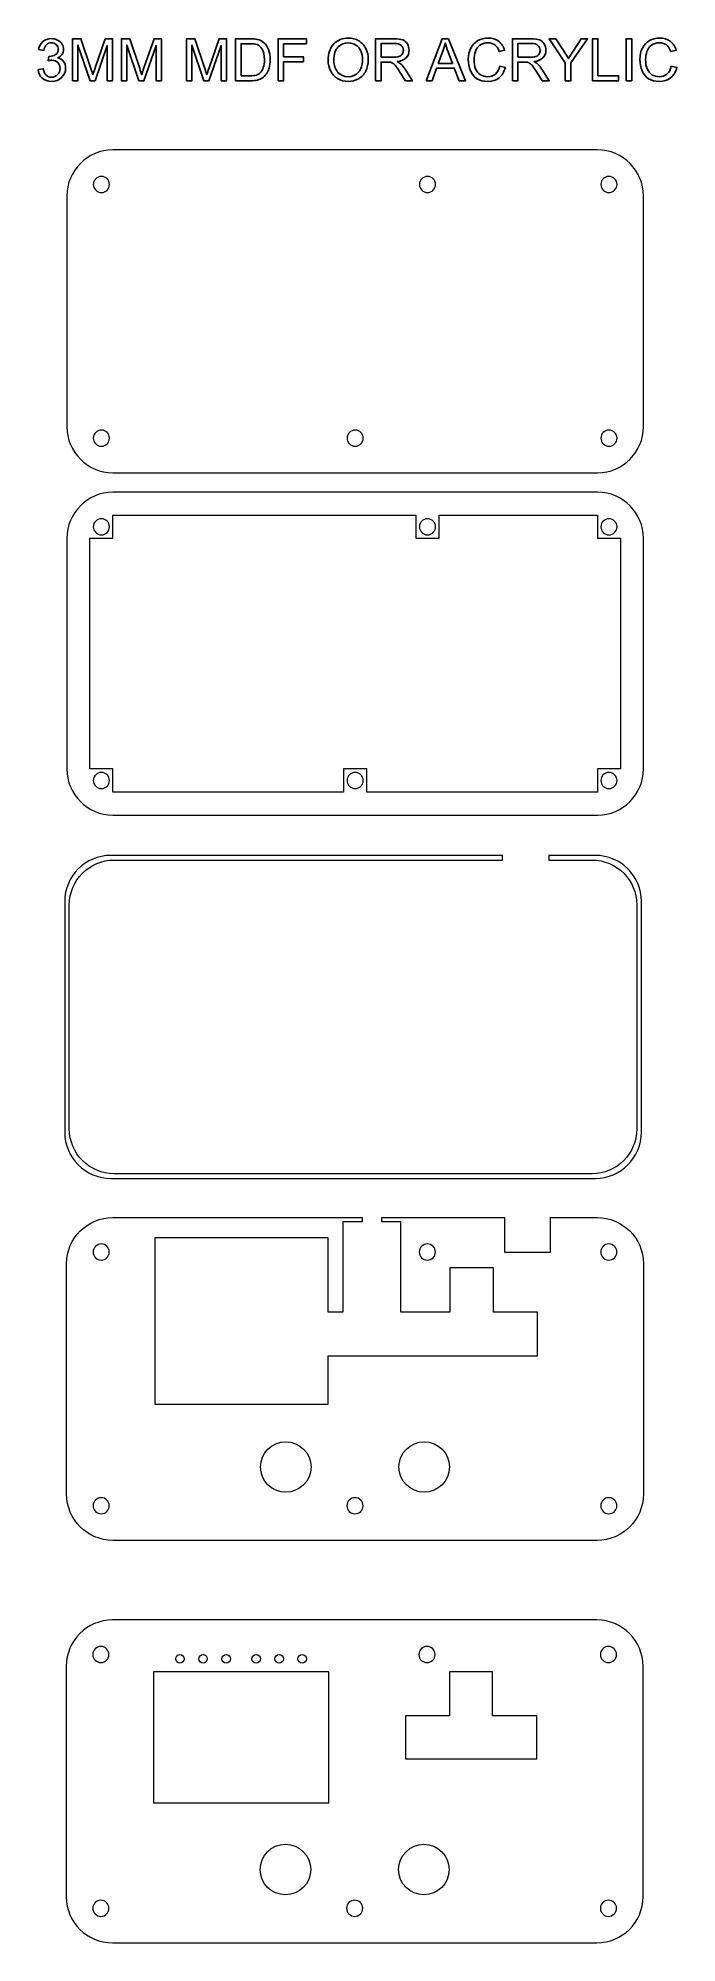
# Model space of a CAD drawing. Header units: millimetres. Extents: x 255 to 531, y -623 to 202.
import ezdxf

# ---------------------------------------------------------------- set-up
doc = ezdxf.new("R2010")
doc.units = ezdxf.units.MM
doc.header["$MEASUREMENT"] = 0
doc.layers.add('Layer 1', color=7, linetype='Continuous')

msp = doc.modelspace()

# ---------------------------------------------------------------- linework, layer by layer
at = {"layer": 'Layer 1', "color": 250, "lineweight": 9}
msp.add_lwpolyline([(304.5317, -562.7531), (380.5317, -562.7531), (380.5317, -505.8531), (304.5317, -505.8531), (304.5317, -562.7531)], close=True, dxfattribs=at)
at = {"layer": 'Layer 1', "color": 250}
for points, knots in [([(254.5215, 188.6838), (254.5215, 188.6838), (256.7567, 188.9886), (256.7567, 188.9886), (257.0149, 187.7186), (257.4467, 186.8042), (258.0606, 186.2454), (258.6744, 185.6866), (259.4279, 185.4072), (260.3212, 185.4072), (261.3795, 185.4072), (262.2727, 185.7713), (262.9924, 186.4994), (263.7121, 187.2275), (264.0719, 188.1292), (264.0719, 189.2045), (264.0719, 190.229), (263.7375, 191.0756), (263.0644, 191.7445), (262.3955, 192.4091), (261.5446, 192.7436), (260.5074, 192.7436), (260.0841, 192.7436), (259.5592, 192.6589), (258.9284, 192.4938), (258.9284, 192.4938), (259.1782, 194.4496), (259.1782, 194.4496), (259.3263, 194.4327), (259.4491, 194.4242), (259.538, 194.4242), (260.4947, 194.4242), (261.3499, 194.674), (262.1161, 195.1693), (262.8781, 195.6646), (263.2591, 196.4266), (263.2591, 197.4553), (263.2591, 198.2723), (262.9797, 198.9496), (262.4251, 199.4873), (261.8706, 200.0249), (261.1551, 200.2916), (260.2788, 200.2916), (259.4068, 200.2916), (258.6829, 200.0164), (258.1029, 199.4661), (257.5229, 198.9158), (257.1504, 198.0903), (256.9853, 196.9896), (256.9853, 196.9896), (254.7501, 197.396), (254.7501, 197.396), (255.0253, 198.8946), (255.6433, 200.0588), (256.6128, 200.8843), (257.578, 201.7098), (258.7845, 202.1204), (260.2238, 202.1204), (261.2144, 202.1204), (262.1288, 201.9087), (262.9628, 201.4812), (263.801, 201.0578), (264.4402, 200.4779), (264.8805, 199.7455), (265.325, 199.0089), (265.5451, 198.23), (265.5451, 197.4045), (265.5451, 196.6213), (265.3334, 195.9101), (264.9143, 195.2666), (264.491, 194.6232), (263.8645, 194.1109), (263.039, 193.7299), (264.1142, 193.4844), (264.9482, 192.9679), (265.5451, 192.1848), (266.1378, 191.4058), (266.4341, 190.4237), (266.4341, 189.2511), (266.4341, 187.6636), (265.8541, 186.3131), (264.6984, 185.2082), (263.5385, 184.1033), (262.0738, 183.553), (260.3042, 183.553), (258.7083, 183.553), (257.3832, 184.0314), (256.3291, 184.9839), (255.2708, 185.9364), (254.6697, 187.1683), (254.5215, 188.6838)], [0, 0, 0, 0, 0.03333333, 0.03333333, 0.03333333, 0.06666667, 0.06666667, 0.06666667, 0.1, 0.1, 0.1, 0.13333333, 0.13333333, 0.13333333, 0.16666667, 0.16666667, 0.16666667, 0.2, 0.2, 0.2, 0.23333333, 0.23333333, 0.23333333, 0.26666667, 0.26666667, 0.26666667, 0.3, 0.3, 0.3, 0.33333333, 0.33333333, 0.33333333, 0.36666667, 0.36666667, 0.36666667, 0.4, 0.4, 0.4, 0.43333333, 0.43333333, 0.43333333, 0.46666667, 0.46666667, 0.46666667, 0.5, 0.5, 0.5, 0.53333333, 0.53333333, 0.53333333, 0.56666667, 0.56666667, 0.56666667, 0.6, 0.6, 0.6, 0.63333333, 0.63333333, 0.63333333, 0.66666667, 0.66666667, 0.66666667, 0.7, 0.7, 0.7, 0.73333333, 0.73333333, 0.73333333, 0.76666667, 0.76666667, 0.76666667, 0.8, 0.8, 0.8, 0.83333333, 0.83333333, 0.83333333, 0.86666667, 0.86666667, 0.86666667, 0.9, 0.9, 0.9, 0.93333333, 0.93333333, 0.93333333, 0.96666667, 0.96666667, 0.96666667, 1, 1, 1, 1]), ([(269.4863, 183.8578), (269.4863, 183.8578), (269.4863, 202.0442), (269.4863, 202.0442), (269.4863, 202.0442), (273.0931, 202.0442), (273.0931, 202.0442), (273.0931, 202.0442), (277.3942, 189.1706), (277.3942, 189.1706), (277.7921, 187.9726), (278.08, 187.0751), (278.262, 186.4782), (278.4694, 187.1386), (278.7954, 188.1123), (279.2357, 189.395), (279.2357, 189.395), (283.6129, 202.0442), (283.6129, 202.0442), (283.6129, 202.0442), (286.8345, 202.0442), (286.8345, 202.0442), (286.8345, 202.0442), (286.8345, 183.8578), (286.8345, 183.8578), (286.8345, 183.8578), (284.5231, 183.8578), (284.5231, 183.8578), (284.5231, 183.8578), (284.5231, 199.0724), (284.5231, 199.0724), (284.5231, 199.0724), (279.2145, 183.8578), (279.2145, 183.8578), (279.2145, 183.8578), (277.047, 183.8578), (277.047, 183.8578), (277.047, 183.8578), (271.7977, 199.3518), (271.7977, 199.3518), (271.7977, 199.3518), (271.7977, 183.8578), (271.7977, 183.8578), (271.7977, 183.8578), (269.4863, 183.8578), (269.4863, 183.8578)], [0, 0, 0, 0, 0.06666667, 0.06666667, 0.06666667, 0.13333333, 0.13333333, 0.13333333, 0.2, 0.2, 0.2, 0.26666667, 0.26666667, 0.26666667, 0.33333333, 0.33333333, 0.33333333, 0.4, 0.4, 0.4, 0.46666667, 0.46666667, 0.46666667, 0.53333333, 0.53333333, 0.53333333, 0.6, 0.6, 0.6, 0.66666667, 0.66666667, 0.66666667, 0.73333333, 0.73333333, 0.73333333, 0.8, 0.8, 0.8, 0.86666667, 0.86666667, 0.86666667, 0.93333333, 0.93333333, 0.93333333, 1, 1, 1, 1]), ([(290.6445, 183.8578), (290.6445, 183.8578), (290.6445, 202.0442), (290.6445, 202.0442), (290.6445, 202.0442), (294.2513, 202.0442), (294.2513, 202.0442), (294.2513, 202.0442), (298.5524, 189.1706), (298.5524, 189.1706), (298.9503, 187.9726), (299.2382, 187.0751), (299.4202, 186.4782), (299.6276, 187.1386), (299.9536, 188.1123), (300.3939, 189.395), (300.3939, 189.395), (304.7711, 202.0442), (304.7711, 202.0442), (304.7711, 202.0442), (307.9927, 202.0442), (307.9927, 202.0442), (307.9927, 202.0442), (307.9927, 183.8578), (307.9927, 183.8578), (307.9927, 183.8578), (305.6813, 183.8578), (305.6813, 183.8578), (305.6813, 183.8578), (305.6813, 199.0724), (305.6813, 199.0724), (305.6813, 199.0724), (300.3727, 183.8578), (300.3727, 183.8578), (300.3727, 183.8578), (298.2052, 183.8578), (298.2052, 183.8578), (298.2052, 183.8578), (292.9559, 199.3518), (292.9559, 199.3518), (292.9559, 199.3518), (292.9559, 183.8578), (292.9559, 183.8578), (292.9559, 183.8578), (290.6445, 183.8578), (290.6445, 183.8578)], [0, 0, 0, 0, 0.06666667, 0.06666667, 0.06666667, 0.13333333, 0.13333333, 0.13333333, 0.2, 0.2, 0.2, 0.26666667, 0.26666667, 0.26666667, 0.33333333, 0.33333333, 0.33333333, 0.4, 0.4, 0.4, 0.46666667, 0.46666667, 0.46666667, 0.53333333, 0.53333333, 0.53333333, 0.6, 0.6, 0.6, 0.66666667, 0.66666667, 0.66666667, 0.73333333, 0.73333333, 0.73333333, 0.8, 0.8, 0.8, 0.86666667, 0.86666667, 0.86666667, 0.93333333, 0.93333333, 0.93333333, 1, 1, 1, 1]), ([(318.8597, 183.8578), (318.8597, 183.8578), (318.8597, 202.0442), (318.8597, 202.0442), (318.8597, 202.0442), (322.4665, 202.0442), (322.4665, 202.0442), (322.4665, 202.0442), (326.7676, 189.1706), (326.7676, 189.1706), (327.1655, 187.9726), (327.4534, 187.0751), (327.6354, 186.4782), (327.8428, 187.1386), (328.1688, 188.1123), (328.6091, 189.395), (328.6091, 189.395), (332.9863, 202.0442), (332.9863, 202.0442), (332.9863, 202.0442), (336.2079, 202.0442), (336.2079, 202.0442), (336.2079, 202.0442), (336.2079, 183.8578), (336.2079, 183.8578), (336.2079, 183.8578), (333.8965, 183.8578), (333.8965, 183.8578), (333.8965, 183.8578), (333.8965, 199.0724), (333.8965, 199.0724), (333.8965, 199.0724), (328.5879, 183.8578), (328.5879, 183.8578), (328.5879, 183.8578), (326.4204, 183.8578), (326.4204, 183.8578), (326.4204, 183.8578), (321.1711, 199.3518), (321.1711, 199.3518), (321.1711, 199.3518), (321.1711, 183.8578), (321.1711, 183.8578), (321.1711, 183.8578), (318.8597, 183.8578), (318.8597, 183.8578)], [0, 0, 0, 0, 0.06666667, 0.06666667, 0.06666667, 0.13333333, 0.13333333, 0.13333333, 0.2, 0.2, 0.2, 0.26666667, 0.26666667, 0.26666667, 0.33333333, 0.33333333, 0.33333333, 0.4, 0.4, 0.4, 0.46666667, 0.46666667, 0.46666667, 0.53333333, 0.53333333, 0.53333333, 0.6, 0.6, 0.6, 0.66666667, 0.66666667, 0.66666667, 0.73333333, 0.73333333, 0.73333333, 0.8, 0.8, 0.8, 0.86666667, 0.86666667, 0.86666667, 0.93333333, 0.93333333, 0.93333333, 1, 1, 1, 1]), ([(340.0687, 183.8578), (340.0687, 183.8578), (340.0687, 202.0442), (340.0687, 202.0442), (340.0687, 202.0442), (346.334, 202.0442), (346.334, 202.0442), (347.748, 202.0442), (348.8275, 201.9595), (349.5725, 201.786), (350.6139, 201.5447), (351.5029, 201.1086), (352.2395, 200.4821), (353.2005, 199.6693), (353.9159, 198.6364), (354.3901, 197.3748), (354.8684, 196.1133), (355.1055, 194.6697), (355.1055, 193.0484), (355.1055, 191.6683), (354.9446, 190.4449), (354.6229, 189.3781), (354.3012, 188.3113), (353.8863, 187.4265), (353.3825, 186.728), (352.8745, 186.0295), (352.3242, 185.4792), (351.7231, 185.0812), (351.1262, 184.6791), (350.4023, 184.3743), (349.5556, 184.1668), (348.7047, 183.9594), (347.731, 183.8578), (346.6304, 183.8578), (346.6304, 183.8578), (340.0687, 183.8578), (340.0687, 183.8578)], [0, 0, 0, 0, 0.08333333, 0.08333333, 0.08333333, 0.16666667, 0.16666667, 0.16666667, 0.25, 0.25, 0.25, 0.33333333, 0.33333333, 0.33333333, 0.41666667, 0.41666667, 0.41666667, 0.5, 0.5, 0.5, 0.58333333, 0.58333333, 0.58333333, 0.66666667, 0.66666667, 0.66666667, 0.75, 0.75, 0.75, 0.83333333, 0.83333333, 0.83333333, 0.91666667, 0.91666667, 0.91666667, 1, 1, 1, 1]), ([(342.4817, 185.9914), (342.4817, 185.9914), (346.3594, 185.9914), (346.3594, 185.9914), (347.5575, 185.9914), (348.4973, 186.1015), (349.1788, 186.3258), (349.8604, 186.5502), (350.4023, 186.8635), (350.8087, 187.2699), (351.3759, 187.8414), (351.8204, 188.6118), (352.1379, 189.577), (352.4554, 190.5422), (352.6163, 191.7106), (352.6163, 193.0865), (352.6163, 194.9915), (352.303, 196.4562), (351.6807, 197.4807), (351.0584, 198.5051), (350.3007, 199.1909), (349.4074, 199.5381), (348.764, 199.7878), (347.7268, 199.9106), (346.2959, 199.9106), (346.2959, 199.9106), (342.4817, 199.9106), (342.4817, 199.9106), (342.4817, 199.9106), (342.4817, 185.9914), (342.4817, 185.9914)], [0, 0, 0, 0, 0.1, 0.1, 0.1, 0.2, 0.2, 0.2, 0.3, 0.3, 0.3, 0.4, 0.4, 0.4, 0.5, 0.5, 0.5, 0.6, 0.6, 0.6, 0.7, 0.7, 0.7, 0.8, 0.8, 0.8, 0.9, 0.9, 0.9, 1, 1, 1, 1]), ([(358.5387, 183.8578), (358.5387, 183.8578), (358.5387, 202.0442), (358.5387, 202.0442), (358.5387, 202.0442), (370.8069, 202.0442), (370.8069, 202.0442), (370.8069, 202.0442), (370.8069, 199.9106), (370.8069, 199.9106), (370.8069, 199.9106), (360.9517, 199.9106), (360.9517, 199.9106), (360.9517, 199.9106), (360.9517, 194.2464), (360.9517, 194.2464), (360.9517, 194.2464), (369.4861, 194.2464), (369.4861, 194.2464), (369.4861, 194.2464), (369.4861, 192.1128), (369.4861, 192.1128), (369.4861, 192.1128), (360.9517, 192.1128), (360.9517, 192.1128), (360.9517, 192.1128), (360.9517, 183.8578), (360.9517, 183.8578), (360.9517, 183.8578), (358.5387, 183.8578), (358.5387, 183.8578)], [0, 0, 0, 0, 0.1, 0.1, 0.1, 0.2, 0.2, 0.2, 0.3, 0.3, 0.3, 0.4, 0.4, 0.4, 0.5, 0.5, 0.5, 0.6, 0.6, 0.6, 0.7, 0.7, 0.7, 0.8, 0.8, 0.8, 0.9, 0.9, 0.9, 1, 1, 1, 1]), ([(380.2473, 192.7097), (380.2473, 195.7238), (381.0601, 198.086), (382.6815, 199.7921), (384.3028, 201.4981), (386.3941, 202.349), (388.9595, 202.349), (390.6401, 202.349), (392.1514, 201.9468), (393.5019, 201.1467), (394.8481, 200.3466), (395.8768, 199.229), (396.5837, 197.7939), (397.2907, 196.3631), (397.6463, 194.7375), (397.6463, 192.9214), (397.6463, 191.0799), (397.2738, 189.4289), (396.5287, 187.9768), (395.7836, 186.5206), (394.7295, 185.4199), (393.3664, 184.6748), (391.999, 183.9255), (390.5258, 183.553), (388.9468, 183.553), (387.2323, 183.553), (385.7041, 183.9679), (384.3536, 184.7934), (383.0074, 185.6189), (381.983, 186.7449), (381.2887, 188.1758), (380.5944, 189.6024), (380.2473, 191.1137), (380.2473, 192.7097)], [0, 0, 0, 0, 0.09090909, 0.09090909, 0.09090909, 0.18181818, 0.18181818, 0.18181818, 0.27272727, 0.27272727, 0.27272727, 0.36363636, 0.36363636, 0.36363636, 0.45454545, 0.45454545, 0.45454545, 0.54545455, 0.54545455, 0.54545455, 0.63636364, 0.63636364, 0.63636364, 0.72727273, 0.72727273, 0.72727273, 0.81818182, 0.81818182, 0.81818182, 0.90909091, 0.90909091, 0.90909091, 1, 1, 1, 1]), ([(382.7365, 192.6674), (382.7365, 190.4787), (383.3249, 188.7558), (384.5018, 187.4985), (385.6787, 186.2412), (387.1561, 185.6104), (388.9341, 185.6104), (390.746, 185.6104), (392.2319, 186.2454), (393.4045, 187.5154), (394.5729, 188.7854), (395.1571, 190.5888), (395.1571, 192.9256), (395.1571, 194.403), (394.9073, 195.6942), (394.4078, 196.7949), (393.9083, 197.8955), (393.1759, 198.7507), (392.2149, 199.356), (391.2497, 199.9614), (390.1702, 200.2662), (388.9722, 200.2662), (387.2704, 200.2662), (385.8057, 199.682), (384.578, 198.5136), (383.3503, 197.3452), (382.7365, 195.3979), (382.7365, 192.6674)], [0, 0, 0, 0, 0.11111111, 0.11111111, 0.11111111, 0.22222222, 0.22222222, 0.22222222, 0.33333333, 0.33333333, 0.33333333, 0.44444444, 0.44444444, 0.44444444, 0.55555556, 0.55555556, 0.55555556, 0.66666667, 0.66666667, 0.66666667, 0.77777778, 0.77777778, 0.77777778, 0.88888889, 0.88888889, 0.88888889, 1, 1, 1, 1]), ([(400.7917, 183.8578), (400.7917, 183.8578), (400.7917, 202.0442), (400.7917, 202.0442), (400.7917, 202.0442), (408.852, 202.0442), (408.852, 202.0442), (410.4733, 202.0442), (411.7052, 201.8791), (412.5477, 201.5531), (413.3901, 201.2272), (414.0632, 200.6514), (414.567, 199.8259), (415.0707, 199.0004), (415.3205, 198.086), (415.3205, 197.087), (415.3205, 195.7958), (414.9014, 194.7078), (414.0674, 193.8231), (413.2335, 192.9383), (411.9465, 192.3795), (410.2024, 192.1382), (410.8416, 191.8334), (411.3242, 191.5286), (411.6544, 191.2323), (412.3572, 190.5888), (413.0218, 189.7802), (413.6441, 188.8108), (413.6441, 188.8108), (416.7895, 183.8578), (416.7895, 183.8578), (416.7895, 183.8578), (413.7838, 183.8578), (413.7838, 183.8578), (413.7838, 183.8578), (411.3793, 187.6424), (411.3793, 187.6424), (410.6808, 188.7388), (410.1008, 189.5728), (409.6478, 190.1528), (409.1906, 190.7327), (408.7842, 191.1349), (408.4244, 191.3677), (408.0688, 191.5963), (407.7005, 191.7572), (407.328, 191.8503), (407.057, 191.9054), (406.6125, 191.935), (405.9902, 191.935), (405.9902, 191.935), (403.2047, 191.935), (403.2047, 191.935), (403.2047, 191.935), (403.2047, 183.8578), (403.2047, 183.8578), (403.2047, 183.8578), (400.7917, 183.8578), (400.7917, 183.8578)], [0, 0, 0, 0, 0.05263158, 0.05263158, 0.05263158, 0.10526316, 0.10526316, 0.10526316, 0.15789474, 0.15789474, 0.15789474, 0.21052632, 0.21052632, 0.21052632, 0.26315789, 0.26315789, 0.26315789, 0.31578947, 0.31578947, 0.31578947, 0.36842105, 0.36842105, 0.36842105, 0.42105263, 0.42105263, 0.42105263, 0.47368421, 0.47368421, 0.47368421, 0.52631579, 0.52631579, 0.52631579, 0.57894737, 0.57894737, 0.57894737, 0.63157895, 0.63157895, 0.63157895, 0.68421053, 0.68421053, 0.68421053, 0.73684211, 0.73684211, 0.73684211, 0.78947368, 0.78947368, 0.78947368, 0.84210526, 0.84210526, 0.84210526, 0.89473684, 0.89473684, 0.89473684, 0.94736842, 0.94736842, 0.94736842, 1, 1, 1, 1]), ([(403.2047, 194.0178), (403.2047, 194.0178), (408.3694, 194.0178), (408.3694, 194.0178), (409.47, 194.0178), (410.3252, 194.1321), (410.9432, 194.3607), (411.5613, 194.5851), (412.0312, 194.9491), (412.3487, 195.4529), (412.6704, 195.9524), (412.8313, 196.4943), (412.8313, 197.0827), (412.8313, 197.9421), (412.5223, 198.6533), (411.9, 199.2079), (411.2777, 199.7624), (410.2955, 200.0376), (408.9536, 200.0376), (408.9536, 200.0376), (403.2047, 200.0376), (403.2047, 200.0376), (403.2047, 200.0376), (403.2047, 194.0178), (403.2047, 194.0178)], [0, 0, 0, 0, 0.125, 0.125, 0.125, 0.25, 0.25, 0.25, 0.375, 0.375, 0.375, 0.5, 0.5, 0.5, 0.625, 0.625, 0.625, 0.75, 0.75, 0.75, 0.875, 0.875, 0.875, 1, 1, 1, 1]), ([(422.7457, 183.8578), (422.7457, 183.8578), (429.7222, 202.0442), (429.7222, 202.0442), (429.7222, 202.0442), (432.3681, 202.0442), (432.3681, 202.0442), (432.3681, 202.0442), (439.7764, 183.8578), (439.7764, 183.8578), (439.7764, 183.8578), (437.0332, 183.8578), (437.0332, 183.8578), (437.0332, 183.8578), (434.9292, 189.3696), (434.9292, 189.3696), (434.9292, 189.3696), (427.2711, 189.3696), (427.2711, 189.3696), (427.2711, 189.3696), (425.2984, 183.8578), (425.2984, 183.8578), (425.2984, 183.8578), (422.7457, 183.8578), (422.7457, 183.8578)], [0, 0, 0, 0, 0.125, 0.125, 0.125, 0.25, 0.25, 0.25, 0.375, 0.375, 0.375, 0.5, 0.5, 0.5, 0.625, 0.625, 0.625, 0.75, 0.75, 0.75, 0.875, 0.875, 0.875, 1, 1, 1, 1]), ([(427.9781, 191.3254), (427.9781, 191.3254), (434.1757, 191.3254), (434.1757, 191.3254), (434.1757, 191.3254), (432.2792, 196.3673), (432.2792, 196.3673), (431.7077, 197.8998), (431.2759, 199.1655), (430.9753, 200.1646), (430.7255, 198.9793), (430.3911, 197.8151), (429.972, 196.6636), (429.972, 196.6636), (427.9781, 191.3254), (427.9781, 191.3254)], [0, 0, 0, 0, 0.2, 0.2, 0.2, 0.4, 0.4, 0.4, 0.6, 0.6, 0.6, 0.8, 0.8, 0.8, 1, 1, 1, 1]), ([(454.6354, 190.2374), (454.6354, 190.2374), (457.0484, 189.6278), (457.0484, 189.6278), (456.5446, 187.6509), (455.6387, 186.148), (454.3306, 185.1109), (453.0225, 184.0737), (451.4223, 183.553), (449.53, 183.553), (447.5742, 183.553), (445.9825, 183.9509), (444.7548, 184.751), (443.5271, 185.5469), (442.5958, 186.7026), (441.9566, 188.2139), (441.3173, 189.7294), (440.9956, 191.3508), (440.9956, 193.0865), (440.9956, 194.9788), (441.3554, 196.6298), (442.0793, 198.0395), (442.8032, 199.4492), (443.8319, 200.5202), (445.1654, 201.2526), (446.4989, 201.9849), (447.9679, 202.349), (449.5681, 202.349), (451.3884, 202.349), (452.9167, 201.8876), (454.1528, 200.9605), (455.3932, 200.0334), (456.2568, 198.7337), (456.7436, 197.0573), (456.7436, 197.0573), (454.3814, 196.4985), (454.3814, 196.4985), (453.9623, 197.8193), (453.3485, 198.7845), (452.5484, 199.3857), (451.7483, 199.991), (450.7407, 200.2916), (449.5258, 200.2916), (448.133, 200.2916), (446.9646, 199.9572), (446.029, 199.2883), (445.0935, 198.6194), (444.4331, 197.7177), (444.0563, 196.5917), (443.6753, 195.4614), (443.4848, 194.2972), (443.4848, 193.0992), (443.4848, 191.554), (443.7092, 190.2036), (444.1579, 189.0521), (444.6066, 187.8964), (445.3051, 187.037), (446.2534, 186.4655), (447.2017, 185.894), (448.2261, 185.6104), (449.331, 185.6104), (450.6772, 185.6104), (451.8118, 185.9999), (452.7431, 186.7746), (453.6744, 187.5535), (454.3052, 188.705), (454.6354, 190.2374)], [0, 0, 0, 0, 0.04545455, 0.04545455, 0.04545455, 0.09090909, 0.09090909, 0.09090909, 0.13636364, 0.13636364, 0.13636364, 0.18181818, 0.18181818, 0.18181818, 0.22727273, 0.22727273, 0.22727273, 0.27272727, 0.27272727, 0.27272727, 0.31818182, 0.31818182, 0.31818182, 0.36363636, 0.36363636, 0.36363636, 0.40909091, 0.40909091, 0.40909091, 0.45454545, 0.45454545, 0.45454545, 0.5, 0.5, 0.5, 0.54545455, 0.54545455, 0.54545455, 0.59090909, 0.59090909, 0.59090909, 0.63636364, 0.63636364, 0.63636364, 0.68181818, 0.68181818, 0.68181818, 0.72727273, 0.72727273, 0.72727273, 0.77272727, 0.77272727, 0.77272727, 0.81818182, 0.81818182, 0.81818182, 0.86363636, 0.86363636, 0.86363636, 0.90909091, 0.90909091, 0.90909091, 0.95454545, 0.95454545, 0.95454545, 1, 1, 1, 1]), ([(460.0752, 183.8578), (460.0752, 183.8578), (460.0752, 202.0442), (460.0752, 202.0442), (460.0752, 202.0442), (468.1355, 202.0442), (468.1355, 202.0442), (469.7568, 202.0442), (470.9887, 201.8791), (471.8312, 201.5531), (472.6736, 201.2272), (473.3467, 200.6514), (473.8505, 199.8259), (474.3542, 199.0004), (474.604, 198.086), (474.604, 197.087), (474.604, 195.7958), (474.1849, 194.7078), (473.3509, 193.8231), (472.517, 192.9383), (471.23, 192.3795), (469.4859, 192.1382), (470.1251, 191.8334), (470.6077, 191.5286), (470.9379, 191.2323), (471.6407, 190.5888), (472.3053, 189.7802), (472.9276, 188.8108), (472.9276, 188.8108), (476.073, 183.8578), (476.073, 183.8578), (476.073, 183.8578), (473.0673, 183.8578), (473.0673, 183.8578), (473.0673, 183.8578), (470.6628, 187.6424), (470.6628, 187.6424), (469.9643, 188.7388), (469.3843, 189.5728), (468.9313, 190.1528), (468.4741, 190.7327), (468.0677, 191.1349), (467.7079, 191.3677), (467.3523, 191.5963), (466.984, 191.7572), (466.6115, 191.8503), (466.3405, 191.9054), (465.896, 191.935), (465.2737, 191.935), (465.2737, 191.935), (462.4882, 191.935), (462.4882, 191.935), (462.4882, 191.935), (462.4882, 183.8578), (462.4882, 183.8578), (462.4882, 183.8578), (460.0752, 183.8578), (460.0752, 183.8578)], [0, 0, 0, 0, 0.05263158, 0.05263158, 0.05263158, 0.10526316, 0.10526316, 0.10526316, 0.15789474, 0.15789474, 0.15789474, 0.21052632, 0.21052632, 0.21052632, 0.26315789, 0.26315789, 0.26315789, 0.31578947, 0.31578947, 0.31578947, 0.36842105, 0.36842105, 0.36842105, 0.42105263, 0.42105263, 0.42105263, 0.47368421, 0.47368421, 0.47368421, 0.52631579, 0.52631579, 0.52631579, 0.57894737, 0.57894737, 0.57894737, 0.63157895, 0.63157895, 0.63157895, 0.68421053, 0.68421053, 0.68421053, 0.73684211, 0.73684211, 0.73684211, 0.78947368, 0.78947368, 0.78947368, 0.84210526, 0.84210526, 0.84210526, 0.89473684, 0.89473684, 0.89473684, 0.94736842, 0.94736842, 0.94736842, 1, 1, 1, 1]), ([(462.4882, 194.0178), (462.4882, 194.0178), (467.6529, 194.0178), (467.6529, 194.0178), (468.7535, 194.0178), (469.6087, 194.1321), (470.2267, 194.3607), (470.8448, 194.5851), (471.3147, 194.9491), (471.6322, 195.4529), (471.9539, 195.9524), (472.1148, 196.4943), (472.1148, 197.0827), (472.1148, 197.9421), (471.8058, 198.6533), (471.1835, 199.2079), (470.5612, 199.7624), (469.579, 200.0376), (468.2371, 200.0376), (468.2371, 200.0376), (462.4882, 200.0376), (462.4882, 200.0376), (462.4882, 200.0376), (462.4882, 194.0178), (462.4882, 194.0178)], [0, 0, 0, 0, 0.125, 0.125, 0.125, 0.25, 0.25, 0.25, 0.375, 0.375, 0.375, 0.5, 0.5, 0.5, 0.625, 0.625, 0.625, 0.75, 0.75, 0.75, 0.875, 0.875, 0.875, 1, 1, 1, 1]), ([(483.0368, 183.8578), (483.0368, 183.8578), (483.0368, 191.5625), (483.0368, 191.5625), (483.0368, 191.5625), (476.0264, 202.0442), (476.0264, 202.0442), (476.0264, 202.0442), (478.922, 202.0442), (478.922, 202.0442), (478.922, 202.0442), (482.5161, 196.5409), (482.5161, 196.5409), (483.1849, 195.5249), (483.8072, 194.5004), (484.3745, 193.4802), (484.9291, 194.4327), (485.6022, 195.4995), (486.3853, 196.6848), (486.3853, 196.6848), (489.9075, 202.0442), (489.9075, 202.0442), (489.9075, 202.0442), (492.7142, 202.0442), (492.7142, 202.0442), (492.7142, 202.0442), (485.4498, 191.5625), (485.4498, 191.5625), (485.4498, 191.5625), (485.4498, 183.8578), (485.4498, 183.8578), (485.4498, 183.8578), (483.0368, 183.8578), (483.0368, 183.8578)], [0, 0, 0, 0, 0.09090909, 0.09090909, 0.09090909, 0.18181818, 0.18181818, 0.18181818, 0.27272727, 0.27272727, 0.27272727, 0.36363636, 0.36363636, 0.36363636, 0.45454545, 0.45454545, 0.45454545, 0.54545455, 0.54545455, 0.54545455, 0.63636364, 0.63636364, 0.63636364, 0.72727273, 0.72727273, 0.72727273, 0.81818182, 0.81818182, 0.81818182, 0.90909091, 0.90909091, 0.90909091, 1, 1, 1, 1]), ([(494.7504, 183.8578), (494.7504, 183.8578), (494.7504, 202.0442), (494.7504, 202.0442), (494.7504, 202.0442), (497.1634, 202.0442), (497.1634, 202.0442), (497.1634, 202.0442), (497.1634, 185.9914), (497.1634, 185.9914), (497.1634, 185.9914), (506.1042, 185.9914), (506.1042, 185.9914), (506.1042, 185.9914), (506.1042, 183.8578), (506.1042, 183.8578), (506.1042, 183.8578), (494.7504, 183.8578), (494.7504, 183.8578)], [0, 0, 0, 0, 0.16666667, 0.16666667, 0.16666667, 0.33333333, 0.33333333, 0.33333333, 0.5, 0.5, 0.5, 0.66666667, 0.66666667, 0.66666667, 0.83333333, 0.83333333, 0.83333333, 1, 1, 1, 1]), ([(509.385, 183.8578), (509.385, 183.8578), (509.385, 202.0442), (509.385, 202.0442), (509.385, 202.0442), (511.798, 202.0442), (511.798, 202.0442), (511.798, 202.0442), (511.798, 183.8578), (511.798, 183.8578), (511.798, 183.8578), (509.385, 183.8578), (509.385, 183.8578)], [0, 0, 0, 0, 0.25, 0.25, 0.25, 0.5, 0.5, 0.5, 0.75, 0.75, 0.75, 1, 1, 1, 1]), ([(528.9896, 190.2374), (528.9896, 190.2374), (531.4026, 189.6278), (531.4026, 189.6278), (530.8988, 187.6509), (529.9929, 186.148), (528.6848, 185.1109), (527.3767, 184.0737), (525.7765, 183.553), (523.8842, 183.553), (521.9284, 183.553), (520.3367, 183.9509), (519.109, 184.751), (517.8813, 185.5469), (516.95, 186.7026), (516.3108, 188.2139), (515.6715, 189.7294), (515.3498, 191.3508), (515.3498, 193.0865), (515.3498, 194.9788), (515.7096, 196.6298), (516.4335, 198.0395), (517.1574, 199.4492), (518.1861, 200.5202), (519.5196, 201.2526), (520.8531, 201.9849), (522.3221, 202.349), (523.9223, 202.349), (525.7426, 202.349), (527.2709, 201.8876), (528.507, 200.9605), (529.7474, 200.0334), (530.611, 198.7337), (531.0978, 197.0573), (531.0978, 197.0573), (528.7356, 196.4985), (528.7356, 196.4985), (528.3165, 197.8193), (527.7027, 198.7845), (526.9026, 199.3857), (526.1025, 199.991), (525.0949, 200.2916), (523.88, 200.2916), (522.4872, 200.2916), (521.3188, 199.9572), (520.3832, 199.2883), (519.4477, 198.6194), (518.7873, 197.7177), (518.4105, 196.5917), (518.0295, 195.4614), (517.839, 194.2972), (517.839, 193.0992), (517.839, 191.554), (518.0634, 190.2036), (518.5121, 189.0521), (518.9608, 187.8964), (519.6593, 187.037), (520.6076, 186.4655), (521.5559, 185.894), (522.5803, 185.6104), (523.6852, 185.6104), (525.0314, 185.6104), (526.166, 185.9999), (527.0973, 186.7746), (528.0286, 187.5535), (528.6594, 188.705), (528.9896, 190.2374)], [0, 0, 0, 0, 0.04545455, 0.04545455, 0.04545455, 0.09090909, 0.09090909, 0.09090909, 0.13636364, 0.13636364, 0.13636364, 0.18181818, 0.18181818, 0.18181818, 0.22727273, 0.22727273, 0.22727273, 0.27272727, 0.27272727, 0.27272727, 0.31818182, 0.31818182, 0.31818182, 0.36363636, 0.36363636, 0.36363636, 0.40909091, 0.40909091, 0.40909091, 0.45454545, 0.45454545, 0.45454545, 0.5, 0.5, 0.5, 0.54545455, 0.54545455, 0.54545455, 0.59090909, 0.59090909, 0.59090909, 0.63636364, 0.63636364, 0.63636364, 0.68181818, 0.68181818, 0.68181818, 0.72727273, 0.72727273, 0.72727273, 0.77272727, 0.77272727, 0.77272727, 0.81818182, 0.81818182, 0.81818182, 0.86363636, 0.86363636, 0.86363636, 0.90909091, 0.90909091, 0.90909091, 0.95454545, 0.95454545, 0.95454545, 1, 1, 1, 1])]:
    msp.add_open_spline(points, degree=3, knots=knots, dxfattribs=at)
at = {"layer": 'Layer 1', "color": 250, "lineweight": 9}
for points, knots in [([(286.9551, 153.9047), (286.9551, 153.9047), (496.955, 153.9047), (496.955, 153.9047), (507.955, 153.9047), (516.9551, 144.9047), (516.9551, 133.9048), (516.9551, 133.9048), (516.9551, 33.9047), (516.9551, 33.9047), (516.9551, 22.9048), (507.955, 13.9047), (496.955, 13.9047), (496.955, 13.9047), (286.9551, 13.9047), (286.9551, 13.9047), (275.9551, 13.9047), (266.9551, 22.9048), (266.9551, 33.9047), (266.9551, 33.9047), (266.9551, 133.9048), (266.9551, 133.9048), (266.9551, 144.9047), (275.9551, 153.9047), (286.9551, 153.9047)], [0, 0, 0, 0, 0.125, 0.125, 0.125, 0.25, 0.25, 0.25, 0.375, 0.375, 0.375, 0.5, 0.5, 0.5, 0.625, 0.625, 0.625, 0.75, 0.75, 0.75, 0.875, 0.875, 0.875, 1, 1, 1, 1]), ([(278.4551, 138.9059), (278.4551, 140.8389), (280.0221, 142.4059), (281.9551, 142.4059), (283.8881, 142.4059), (285.4551, 140.8389), (285.4551, 138.9059), (285.4551, 136.9729), (283.8881, 135.4059), (281.9551, 135.4059), (280.0221, 135.4059), (278.4551, 136.9729), (278.4551, 138.9059)], [0, 0, 0, 0, 0.25, 0.25, 0.25, 0.5, 0.5, 0.5, 0.75, 0.75, 0.75, 1, 1, 1, 1]), ([(419.8051, 138.9059), (419.8051, 140.8389), (421.3721, 142.4059), (423.3051, 142.4059), (425.2381, 142.4059), (426.8051, 140.8389), (426.8051, 138.9059), (426.8051, 136.9729), (425.2381, 135.4059), (423.3051, 135.4059), (421.3721, 135.4059), (419.8051, 136.9729), (419.8051, 138.9059)], [0, 0, 0, 0, 0.25, 0.25, 0.25, 0.5, 0.5, 0.5, 0.75, 0.75, 0.75, 1, 1, 1, 1]), ([(498.4535, 138.9059), (498.4535, 140.8389), (500.0205, 142.4059), (501.9535, 142.4059), (503.8865, 142.4059), (505.4535, 140.8389), (505.4535, 138.9059), (505.4535, 136.9729), (503.8865, 135.4059), (501.9535, 135.4059), (500.0205, 135.4059), (498.4535, 136.9729), (498.4535, 138.9059)], [0, 0, 0, 0, 0.25, 0.25, 0.25, 0.5, 0.5, 0.5, 0.75, 0.75, 0.75, 1, 1, 1, 1]), ([(278.4551, 28.9179), (278.4551, 30.8509), (280.0221, 32.4179), (281.9551, 32.4179), (283.8881, 32.4179), (285.4551, 30.8509), (285.4551, 28.9179), (285.4551, 26.9849), (283.8881, 25.4179), (281.9551, 25.4179), (280.0221, 25.4179), (278.4551, 26.9849), (278.4551, 28.9179)], [0, 0, 0, 0, 0.25, 0.25, 0.25, 0.5, 0.5, 0.5, 0.75, 0.75, 0.75, 1, 1, 1, 1]), ([(388.455, 28.9179), (388.455, 30.8509), (390.022, 32.4179), (391.955, 32.4179), (393.888, 32.4179), (395.455, 30.8509), (395.455, 28.9179), (395.455, 26.9849), (393.888, 25.4179), (391.955, 25.4179), (390.022, 25.4179), (388.455, 26.9849), (388.455, 28.9179)], [0, 0, 0, 0, 0.25, 0.25, 0.25, 0.5, 0.5, 0.5, 0.75, 0.75, 0.75, 1, 1, 1, 1]), ([(498.4535, 28.9182), (498.4535, 30.8512), (500.0205, 32.4182), (501.9535, 32.4182), (503.8865, 32.4182), (505.4535, 30.8512), (505.4535, 28.9182), (505.4535, 26.9852), (503.8865, 25.4182), (501.9535, 25.4182), (500.0205, 25.4182), (498.4535, 26.9852), (498.4535, 28.9182)], [0, 0, 0, 0, 0.25, 0.25, 0.25, 0.5, 0.5, 0.5, 0.75, 0.75, 0.75, 1, 1, 1, 1]), ([(286.9551, 5.4958), (286.9551, 5.4958), (496.955, 5.4958), (496.955, 5.4958), (507.955, 5.4958), (516.9551, -3.5042), (516.9551, -14.5041), (516.9551, -14.5041), (516.9551, -114.5042), (516.9551, -114.5042), (516.9551, -125.5041), (507.955, -134.5042), (496.955, -134.5042), (496.955, -134.5042), (286.9551, -134.5042), (286.9551, -134.5042), (275.9551, -134.5042), (266.9551, -125.5041), (266.9551, -114.5042), (266.9551, -114.5042), (266.9551, -14.5041), (266.9551, -14.5041), (266.9551, -3.5042), (275.9551, 5.4958), (286.9551, 5.4958)], [0, 0, 0, 0, 0.125, 0.125, 0.125, 0.25, 0.25, 0.25, 0.375, 0.375, 0.375, 0.5, 0.5, 0.5, 0.625, 0.625, 0.625, 0.75, 0.75, 0.75, 0.875, 0.875, 0.875, 1, 1, 1, 1]), ([(276.9551, -14.5042), (276.9551, -14.5042), (276.9551, -114.5042), (276.9551, -114.5042), (276.9551, -114.5042), (286.9551, -114.5042), (286.9551, -114.5042), (286.9551, -114.5042), (286.9551, -124.5042), (286.9551, -124.5042), (286.9551, -124.5042), (386.955, -124.491), (386.955, -124.491), (386.955, -124.491), (386.955, -114.491), (386.955, -114.491), (386.955, -114.491), (396.955, -114.491), (396.955, -114.491), (396.955, -114.491), (396.955, -124.491), (396.955, -124.491), (396.955, -124.491), (496.9551, -124.5042), (496.9551, -124.5042), (496.9551, -124.5042), (496.9551, -114.5042), (496.9551, -114.5042), (496.9551, -114.5042), (506.9551, -114.5042), (506.9551, -114.5042), (506.9551, -114.5042), (506.955, -14.5042), (506.955, -14.5042), (506.955, -14.5042), (496.955, -14.5042), (496.955, -14.5042), (496.955, -14.5042), (496.955, -4.503), (496.955, -4.503), (496.955, -4.503), (428.3051, -4.503), (428.3051, -4.503), (428.3051, -4.503), (428.3051, -14.503), (428.3051, -14.503), (428.3051, -14.503), (418.3051, -14.503), (418.3051, -14.503), (418.3051, -14.503), (418.3051, -4.503), (418.3051, -4.503), (418.3051, -4.503), (286.9551, -4.5042), (286.9551, -4.5042), (286.9551, -4.5042), (286.9551, -14.5042), (286.9551, -14.5042), (286.9551, -14.5042), (276.9551, -14.5042), (276.9551, -14.5042)], [0, 0, 0, 0, 0.05, 0.05, 0.05, 0.1, 0.1, 0.1, 0.15, 0.15, 0.15, 0.2, 0.2, 0.2, 0.25, 0.25, 0.25, 0.3, 0.3, 0.3, 0.35, 0.35, 0.35, 0.4, 0.4, 0.4, 0.45, 0.45, 0.45, 0.5, 0.5, 0.5, 0.55, 0.55, 0.55, 0.6, 0.6, 0.6, 0.65, 0.65, 0.65, 0.7, 0.7, 0.7, 0.75, 0.75, 0.75, 0.8, 0.8, 0.8, 0.85, 0.85, 0.85, 0.9, 0.9, 0.9, 0.95, 0.95, 0.95, 1, 1, 1, 1]), ([(278.4551, -9.503), (278.4551, -7.57), (280.0221, -6.003), (281.9551, -6.003), (283.8881, -6.003), (285.4551, -7.57), (285.4551, -9.503), (285.4551, -11.436), (283.8881, -13.003), (281.9551, -13.003), (280.0221, -13.003), (278.4551, -11.436), (278.4551, -9.503)], [0, 0, 0, 0, 0.25, 0.25, 0.25, 0.5, 0.5, 0.5, 0.75, 0.75, 0.75, 1, 1, 1, 1]), ([(419.8051, -9.503), (419.8051, -7.57), (421.3721, -6.003), (423.3051, -6.003), (425.2381, -6.003), (426.8051, -7.57), (426.8051, -9.503), (426.8051, -11.436), (425.2381, -13.003), (423.3051, -13.003), (421.3721, -13.003), (419.8051, -11.436), (419.8051, -9.503)], [0, 0, 0, 0, 0.25, 0.25, 0.25, 0.5, 0.5, 0.5, 0.75, 0.75, 0.75, 1, 1, 1, 1]), ([(498.4535, -9.503), (498.4535, -7.57), (500.0205, -6.003), (501.9535, -6.003), (503.8865, -6.003), (505.4535, -7.57), (505.4535, -9.503), (505.4535, -11.436), (503.8865, -13.003), (501.9535, -13.003), (500.0205, -13.003), (498.4535, -11.436), (498.4535, -9.503)], [0, 0, 0, 0, 0.25, 0.25, 0.25, 0.5, 0.5, 0.5, 0.75, 0.75, 0.75, 1, 1, 1, 1]), ([(278.4551, -119.491), (278.4551, -117.558), (280.0221, -115.991), (281.9551, -115.991), (283.8881, -115.991), (285.4551, -117.558), (285.4551, -119.491), (285.4551, -121.424), (283.8881, -122.991), (281.9551, -122.991), (280.0221, -122.991), (278.4551, -121.424), (278.4551, -119.491)], [0, 0, 0, 0, 0.25, 0.25, 0.25, 0.5, 0.5, 0.5, 0.75, 0.75, 0.75, 1, 1, 1, 1]), ([(388.455, -119.491), (388.455, -117.558), (390.022, -115.991), (391.955, -115.991), (393.888, -115.991), (395.455, -117.558), (395.455, -119.491), (395.455, -121.424), (393.888, -122.991), (391.955, -122.991), (390.022, -122.991), (388.455, -121.424), (388.455, -119.491)], [0, 0, 0, 0, 0.25, 0.25, 0.25, 0.5, 0.5, 0.5, 0.75, 0.75, 0.75, 1, 1, 1, 1]), ([(498.4535, -119.4907), (498.4535, -117.5577), (500.0205, -115.9907), (501.9535, -115.9907), (503.8865, -115.9907), (505.4535, -117.5577), (505.4535, -119.4907), (505.4535, -121.4237), (503.8865, -122.9907), (501.9535, -122.9907), (500.0205, -122.9907), (498.4535, -121.4237), (498.4535, -119.4907)], [0, 0, 0, 0, 0.25, 0.25, 0.25, 0.5, 0.5, 0.5, 0.75, 0.75, 0.75, 1, 1, 1, 1]), ([(475.8372, -153.9581), (475.8372, -153.9581), (475.8372, -151.9581), (475.8372, -151.9581), (475.8372, -151.9581), (496.0504, -151.9581), (496.0504, -151.9581), (507.0504, -151.9581), (516.0505, -160.9583), (516.0505, -171.958), (516.0505, -171.958), (516.0505, -271.9581), (516.0505, -271.9581), (516.0505, -282.958), (507.0504, -291.9581), (496.0504, -291.9581), (496.0504, -291.9581), (286.0505, -291.9581), (286.0505, -291.9581), (275.0505, -291.9581), (266.0505, -282.958), (266.0505, -271.9581), (266.0505, -271.9581), (266.0505, -171.958), (266.0505, -171.958), (266.0505, -160.9581), (275.0505, -151.9581), (286.0505, -151.9581), (286.0505, -151.9581), (455.8372, -151.9581), (455.8372, -151.9581), (455.8372, -151.9581), (455.8372, -153.9581), (455.8372, -153.9581), (455.8372, -153.9581), (287.4789, -153.9581), (287.4789, -153.9581), (276.7933, -153.9581), (268.0505, -162.7008), (268.0505, -173.3866), (268.0505, -173.3866), (268.0505, -270.5295), (268.0505, -270.5295), (268.0505, -281.2153), (276.7933, -289.9581), (287.4789, -289.9581), (287.4789, -289.9581), (494.622, -289.9581), (494.622, -289.9581), (505.3077, -289.9581), (514.0505, -281.2153), (514.0505, -270.5295), (514.0505, -270.5295), (514.0505, -173.3866), (514.0505, -173.3866), (514.0505, -162.7011), (505.3077, -153.9581), (494.622, -153.9581), (494.622, -153.9581), (475.8372, -153.9581), (475.8372, -153.9581)], [0, 0, 0, 0, 0.05, 0.05, 0.05, 0.1, 0.1, 0.1, 0.15, 0.15, 0.15, 0.2, 0.2, 0.2, 0.25, 0.25, 0.25, 0.3, 0.3, 0.3, 0.35, 0.35, 0.35, 0.4, 0.4, 0.4, 0.45, 0.45, 0.45, 0.5, 0.5, 0.5, 0.55, 0.55, 0.55, 0.6, 0.6, 0.6, 0.65, 0.65, 0.65, 0.7, 0.7, 0.7, 0.75, 0.75, 0.75, 0.8, 0.8, 0.8, 0.85, 0.85, 0.85, 0.9, 0.9, 0.9, 0.95, 0.95, 0.95, 1, 1, 1, 1]), ([(456.6652, -308.906), (456.6652, -308.906), (403.4434, -308.906), (403.4434, -308.906), (403.4434, -308.906), (403.4434, -310.777), (403.4434, -310.777), (403.4434, -310.777), (411.8064, -310.777), (411.8064, -310.777), (411.8064, -310.777), (411.8064, -349.9039), (411.8064, -349.9039), (411.8064, -349.9039), (432.9176, -349.9039), (432.9176, -349.9039), (432.9176, -349.9039), (432.9176, -330.8036), (432.9176, -330.8036), (432.9176, -330.8036), (451.9176, -330.8036), (451.9176, -330.8036), (451.9176, -330.8036), (451.9176, -349.9039), (451.9176, -349.9039), (451.9176, -349.9039), (471.0179, -349.9039), (471.0179, -349.9039), (471.0179, -349.9039), (471.0179, -368.9039), (471.0179, -368.9039), (471.0179, -368.9039), (380.1784, -368.9039), (380.1784, -368.9039), (380.1784, -368.9039), (380.1784, -389.8057), (380.1784, -389.8057), (380.1784, -389.8057), (305.1784, -389.8057), (305.1784, -389.8057), (305.1784, -389.8057), (305.1784, -317.8057), (305.1784, -317.8057), (305.1784, -317.8057), (380.1784, -317.8057), (380.1784, -317.8057), (380.1784, -317.8057), (380.1784, -349.9039), (380.1784, -349.9039), (380.1784, -349.9039), (386.6745, -349.9039), (386.6745, -349.9039), (386.6745, -349.9039), (386.6745, -310.7769), (386.6745, -310.7769), (386.6745, -310.7769), (395.037, -310.7769), (395.037, -310.7769), (395.037, -310.7769), (395.037, -308.906), (395.037, -308.906), (395.037, -308.906), (286.8785, -308.906), (286.8785, -308.906), (275.8785, -308.906), (266.8785, -317.906), (266.8785, -328.9059), (266.8785, -328.9059), (266.8785, -428.906), (266.8785, -428.906), (266.8785, -439.9059), (275.8785, -448.906), (286.8785, -448.906), (286.8785, -448.906), (496.8784, -448.906), (496.8784, -448.906), (507.8784, -448.906), (516.8785, -439.9059), (516.8785, -428.906), (516.8785, -428.906), (516.8785, -328.9059), (516.8785, -328.9059), (516.8785, -317.9063), (507.8784, -308.906), (496.8784, -308.906), (496.8784, -308.906), (476.6652, -308.906), (476.6652, -308.906), (476.6652, -308.906), (476.6652, -323.906), (476.6652, -323.906), (476.6652, -323.906), (456.6652, -323.906), (456.6652, -323.906), (456.6652, -323.906), (456.6652, -308.906), (456.6652, -308.906)], [0, 0, 0, 0, 0.03125, 0.03125, 0.03125, 0.0625, 0.0625, 0.0625, 0.09375, 0.09375, 0.09375, 0.125, 0.125, 0.125, 0.15625, 0.15625, 0.15625, 0.1875, 0.1875, 0.1875, 0.21875, 0.21875, 0.21875, 0.25, 0.25, 0.25, 0.28125, 0.28125, 0.28125, 0.3125, 0.3125, 0.3125, 0.34375, 0.34375, 0.34375, 0.375, 0.375, 0.375, 0.40625, 0.40625, 0.40625, 0.4375, 0.4375, 0.4375, 0.46875, 0.46875, 0.46875, 0.5, 0.5, 0.5, 0.53125, 0.53125, 0.53125, 0.5625, 0.5625, 0.5625, 0.59375, 0.59375, 0.59375, 0.625, 0.625, 0.625, 0.65625, 0.65625, 0.65625, 0.6875, 0.6875, 0.6875, 0.71875, 0.71875, 0.71875, 0.75, 0.75, 0.75, 0.78125, 0.78125, 0.78125, 0.8125, 0.8125, 0.8125, 0.84375, 0.84375, 0.84375, 0.875, 0.875, 0.875, 0.90625, 0.90625, 0.90625, 0.9375, 0.9375, 0.9375, 0.96875, 0.96875, 0.96875, 1, 1, 1, 1]), ([(278.3785, -323.9048), (278.3785, -321.9718), (279.9455, -320.4048), (281.8785, -320.4048), (283.8115, -320.4048), (285.3785, -321.9718), (285.3785, -323.9048), (285.3785, -325.8378), (283.8115, -327.4048), (281.8785, -327.4048), (279.9455, -327.4048), (278.3785, -325.8378), (278.3785, -323.9048)], [0, 0, 0, 0, 0.25, 0.25, 0.25, 0.5, 0.5, 0.5, 0.75, 0.75, 0.75, 1, 1, 1, 1]), ([(419.7285, -323.9048), (419.7285, -321.9718), (421.2955, -320.4048), (423.2285, -320.4048), (425.1615, -320.4048), (426.7285, -321.9718), (426.7285, -323.9048), (426.7285, -325.8378), (425.1615, -327.4048), (423.2285, -327.4048), (421.2955, -327.4048), (419.7285, -325.8378), (419.7285, -323.9048)], [0, 0, 0, 0, 0.25, 0.25, 0.25, 0.5, 0.5, 0.5, 0.75, 0.75, 0.75, 1, 1, 1, 1]), ([(498.3769, -323.9048), (498.3769, -321.9718), (499.9439, -320.4048), (501.8769, -320.4048), (503.8099, -320.4048), (505.3769, -321.9718), (505.3769, -323.9048), (505.3769, -325.8378), (503.8099, -327.4048), (501.8769, -327.4048), (499.9439, -327.4048), (498.3769, -325.8378), (498.3769, -323.9048)], [0, 0, 0, 0, 0.25, 0.25, 0.25, 0.5, 0.5, 0.5, 0.75, 0.75, 0.75, 1, 1, 1, 1]), ([(372.8285, -417.1066), (372.8285, -411.0591), (367.926, -406.1566), (361.8785, -406.1566), (355.831, -406.1566), (350.9285, -411.0591), (350.9285, -417.1066), (350.9285, -423.1541), (355.831, -428.0566), (361.8784, -428.0566), (367.926, -428.0566), (372.8285, -423.1541), (372.8285, -417.1066)], [0, 0, 0, 0, 0.25, 0.25, 0.25, 0.5, 0.5, 0.5, 0.75, 0.75, 0.75, 1, 1, 1, 1]), ([(432.8243, -417.1066), (432.8243, -411.0591), (427.9218, -406.1566), (421.8743, -406.1566), (415.8268, -406.1566), (410.9243, -411.0591), (410.9243, -417.1066), (410.9243, -423.1541), (415.8268, -428.0566), (421.8742, -428.0566), (427.9218, -428.0566), (432.8243, -423.1541), (432.8243, -417.1066)], [0, 0, 0, 0, 0.25, 0.25, 0.25, 0.5, 0.5, 0.5, 0.75, 0.75, 0.75, 1, 1, 1, 1]), ([(278.3785, -433.8928), (278.3785, -431.9598), (279.9455, -430.3928), (281.8785, -430.3928), (283.8115, -430.3928), (285.3785, -431.9598), (285.3785, -433.8928), (285.3785, -435.8258), (283.8115, -437.3928), (281.8785, -437.3928), (279.9455, -437.3928), (278.3785, -435.8258), (278.3785, -433.8928)], [0, 0, 0, 0, 0.25, 0.25, 0.25, 0.5, 0.5, 0.5, 0.75, 0.75, 0.75, 1, 1, 1, 1]), ([(388.3784, -433.8928), (388.3784, -431.9598), (389.9454, -430.3928), (391.8784, -430.3928), (393.8114, -430.3928), (395.3784, -431.9598), (395.3784, -433.8928), (395.3784, -435.8258), (393.8114, -437.3928), (391.8784, -437.3928), (389.9454, -437.3928), (388.3784, -435.8258), (388.3784, -433.8928)], [0, 0, 0, 0, 0.25, 0.25, 0.25, 0.5, 0.5, 0.5, 0.75, 0.75, 0.75, 1, 1, 1, 1]), ([(498.3769, -433.8925), (498.3769, -431.9595), (499.9439, -430.3925), (501.8769, -430.3925), (503.8099, -430.3925), (505.3769, -431.9595), (505.3769, -433.8925), (505.3769, -435.8255), (503.8099, -437.3925), (501.8769, -437.3925), (499.9439, -437.3925), (498.3769, -435.8255), (498.3769, -433.8925)], [0, 0, 0, 0, 0.25, 0.25, 0.25, 0.5, 0.5, 0.5, 0.75, 0.75, 0.75, 1, 1, 1, 1]), ([(286.7317, -483.4034), (286.7317, -483.4034), (496.7316, -483.4034), (496.7316, -483.4034), (507.7316, -483.4034), (516.7317, -492.4034), (516.7317, -503.4033), (516.7317, -503.4033), (516.7317, -603.4034), (516.7317, -603.4034), (516.7317, -614.4033), (507.7316, -623.4034), (496.7316, -623.4034), (496.7316, -623.4034), (286.7317, -623.4034), (286.7317, -623.4034), (275.7317, -623.4034), (266.7317, -614.4033), (266.7317, -603.4034), (266.7317, -603.4034), (266.7317, -503.4033), (266.7317, -503.4033), (266.7317, -492.4034), (275.7317, -483.4034), (286.7317, -483.4034)], [0, 0, 0, 0, 0.125, 0.125, 0.125, 0.25, 0.25, 0.25, 0.375, 0.375, 0.375, 0.5, 0.5, 0.5, 0.625, 0.625, 0.625, 0.75, 0.75, 0.75, 0.875, 0.875, 0.875, 1, 1, 1, 1]), ([(278.2317, -498.4022), (278.2317, -496.4692), (279.7987, -494.9022), (281.7317, -494.9022), (283.6647, -494.9022), (285.2317, -496.4692), (285.2317, -498.4022), (285.2317, -500.3352), (283.6647, -501.9022), (281.7317, -501.9022), (279.7987, -501.9022), (278.2317, -500.3352), (278.2317, -498.4022)], [0, 0, 0, 0, 0.25, 0.25, 0.25, 0.5, 0.5, 0.5, 0.75, 0.75, 0.75, 1, 1, 1, 1]), ([(419.5817, -498.4022), (419.5817, -496.4692), (421.1487, -494.9022), (423.0817, -494.9022), (425.0147, -494.9022), (426.5817, -496.4692), (426.5817, -498.4022), (426.5817, -500.3352), (425.0147, -501.9022), (423.0817, -501.9022), (421.1487, -501.9022), (419.5817, -500.3352), (419.5817, -498.4022)], [0, 0, 0, 0, 0.25, 0.25, 0.25, 0.5, 0.5, 0.5, 0.75, 0.75, 0.75, 1, 1, 1, 1]), ([(498.2301, -498.4022), (498.2301, -496.4692), (499.7971, -494.9022), (501.7301, -494.9022), (503.6631, -494.9022), (505.2301, -496.4692), (505.2301, -498.4022), (505.2301, -500.3352), (503.6631, -501.9022), (501.7301, -501.9022), (499.7971, -501.9022), (498.2301, -500.3352), (498.2301, -498.4022)], [0, 0, 0, 0, 0.25, 0.25, 0.25, 0.5, 0.5, 0.5, 0.75, 0.75, 0.75, 1, 1, 1, 1]), ([(317.8662, -500.2676), (317.8662, -499.2459), (317.0379, -498.4176), (316.0162, -498.4176), (314.9945, -498.4176), (314.1662, -499.2459), (314.1662, -500.2676), (314.1662, -501.2893), (314.9945, -502.1176), (316.0162, -502.1176), (317.0379, -502.1176), (317.8662, -501.2893), (317.8662, -500.2676)], [0, 0, 0, 0, 0.25, 0.25, 0.25, 0.5, 0.5, 0.5, 0.75, 0.75, 0.75, 1, 1, 1, 1]), ([(327.8662, -500.2676), (327.8662, -499.2459), (327.0379, -498.4176), (326.0162, -498.4176), (324.9945, -498.4176), (324.1662, -499.2459), (324.1662, -500.2676), (324.1662, -501.2893), (324.9945, -502.1176), (326.0162, -502.1176), (327.0379, -502.1176), (327.8662, -501.2893), (327.8662, -500.2676)], [0, 0, 0, 0, 0.25, 0.25, 0.25, 0.5, 0.5, 0.5, 0.75, 0.75, 0.75, 1, 1, 1, 1]), ([(337.8662, -500.2676), (337.8662, -499.2459), (337.0379, -498.4176), (336.0162, -498.4176), (334.9945, -498.4176), (334.1662, -499.2459), (334.1662, -500.2676), (334.1662, -501.2893), (334.9945, -502.1176), (336.0162, -502.1176), (337.0379, -502.1176), (337.8662, -501.2893), (337.8662, -500.2676)], [0, 0, 0, 0, 0.25, 0.25, 0.25, 0.5, 0.5, 0.5, 0.75, 0.75, 0.75, 1, 1, 1, 1]), ([(350.8662, -500.2676), (350.8662, -499.2459), (350.0379, -498.4176), (349.0162, -498.4176), (347.9945, -498.4176), (347.1662, -499.2459), (347.1662, -500.2676), (347.1662, -501.2893), (347.9945, -502.1176), (349.0162, -502.1176), (350.0379, -502.1176), (350.8662, -501.2893), (350.8662, -500.2676)], [0, 0, 0, 0, 0.25, 0.25, 0.25, 0.5, 0.5, 0.5, 0.75, 0.75, 0.75, 1, 1, 1, 1]), ([(360.8662, -500.2676), (360.8662, -499.2459), (360.0379, -498.4176), (359.0162, -498.4176), (357.9945, -498.4176), (357.1662, -499.2459), (357.1662, -500.2676), (357.1662, -501.2893), (357.9945, -502.1176), (359.0162, -502.1176), (360.0379, -502.1176), (360.8662, -501.2893), (360.8662, -500.2676)], [0, 0, 0, 0, 0.25, 0.25, 0.25, 0.5, 0.5, 0.5, 0.75, 0.75, 0.75, 1, 1, 1, 1]), ([(370.8662, -500.2676), (370.8662, -499.2459), (370.0379, -498.4176), (369.0162, -498.4176), (367.9945, -498.4176), (367.1662, -499.2459), (367.1662, -500.2676), (367.1662, -501.2893), (367.9945, -502.1176), (369.0162, -502.1176), (370.0379, -502.1176), (370.8662, -501.2893), (370.8662, -500.2676)], [0, 0, 0, 0, 0.25, 0.25, 0.25, 0.5, 0.5, 0.5, 0.75, 0.75, 0.75, 1, 1, 1, 1]), ([(413.7317, -543.6531), (413.7317, -543.6531), (413.7317, -524.9531), (413.7317, -524.9531), (413.7317, -524.9531), (432.832, -524.9531), (432.832, -524.9531), (432.832, -524.9531), (432.832, -505.8528), (432.832, -505.8528), (432.832, -505.8528), (451.532, -505.8528), (451.532, -505.8528), (451.532, -505.8528), (451.532, -524.9531), (451.532, -524.9531), (451.532, -524.9531), (470.632, -524.9531), (470.632, -524.9531), (470.632, -524.9531), (470.632, -543.6531), (470.632, -543.6531), (470.632, -543.6531), (413.7317, -543.6531), (413.7317, -543.6531)], [0, 0, 0, 0, 0.125, 0.125, 0.125, 0.25, 0.25, 0.25, 0.375, 0.375, 0.375, 0.5, 0.5, 0.5, 0.625, 0.625, 0.625, 0.75, 0.75, 0.75, 0.875, 0.875, 0.875, 1, 1, 1, 1]), ([(372.6817, -591.604), (372.6817, -585.5565), (367.7792, -580.654), (361.7317, -580.654), (355.6842, -580.654), (350.7817, -585.5565), (350.7817, -591.604), (350.7817, -597.6515), (355.6842, -602.554), (361.7316, -602.554), (367.7792, -602.554), (372.6817, -597.6515), (372.6817, -591.604)], [0, 0, 0, 0, 0.25, 0.25, 0.25, 0.5, 0.5, 0.5, 0.75, 0.75, 0.75, 1, 1, 1, 1]), ([(432.6775, -591.604), (432.6775, -585.5565), (427.775, -580.654), (421.7275, -580.654), (415.68, -580.654), (410.7775, -585.5565), (410.7775, -591.604), (410.7775, -597.6515), (415.68, -602.554), (421.7274, -602.554), (427.775, -602.554), (432.6775, -597.6515), (432.6775, -591.604)], [0, 0, 0, 0, 0.25, 0.25, 0.25, 0.5, 0.5, 0.5, 0.75, 0.75, 0.75, 1, 1, 1, 1]), ([(278.2317, -608.3902), (278.2317, -606.4572), (279.7987, -604.8902), (281.7317, -604.8902), (283.6647, -604.8902), (285.2317, -606.4572), (285.2317, -608.3902), (285.2317, -610.3232), (283.6647, -611.8902), (281.7317, -611.8902), (279.7987, -611.8902), (278.2317, -610.3232), (278.2317, -608.3902)], [0, 0, 0, 0, 0.25, 0.25, 0.25, 0.5, 0.5, 0.5, 0.75, 0.75, 0.75, 1, 1, 1, 1]), ([(388.2316, -608.3902), (388.2316, -606.4572), (389.7986, -604.8902), (391.7316, -604.8902), (393.6646, -604.8902), (395.2316, -606.4572), (395.2316, -608.3902), (395.2316, -610.3232), (393.6646, -611.8902), (391.7316, -611.8902), (389.7986, -611.8902), (388.2316, -610.3232), (388.2316, -608.3902)], [0, 0, 0, 0, 0.25, 0.25, 0.25, 0.5, 0.5, 0.5, 0.75, 0.75, 0.75, 1, 1, 1, 1]), ([(498.2301, -608.3899), (498.2301, -606.4569), (499.7971, -604.8899), (501.7301, -604.8899), (503.6631, -604.8899), (505.2301, -606.4569), (505.2301, -608.3899), (505.2301, -610.3229), (503.6631, -611.8899), (501.7301, -611.8899), (499.7971, -611.8899), (498.2301, -610.3229), (498.2301, -608.3899)], [0, 0, 0, 0, 0.25, 0.25, 0.25, 0.5, 0.5, 0.5, 0.75, 0.75, 0.75, 1, 1, 1, 1])]:
    msp.add_open_spline(points, degree=3, knots=knots, dxfattribs=at)

doc.saveas('drawing.dxf')
